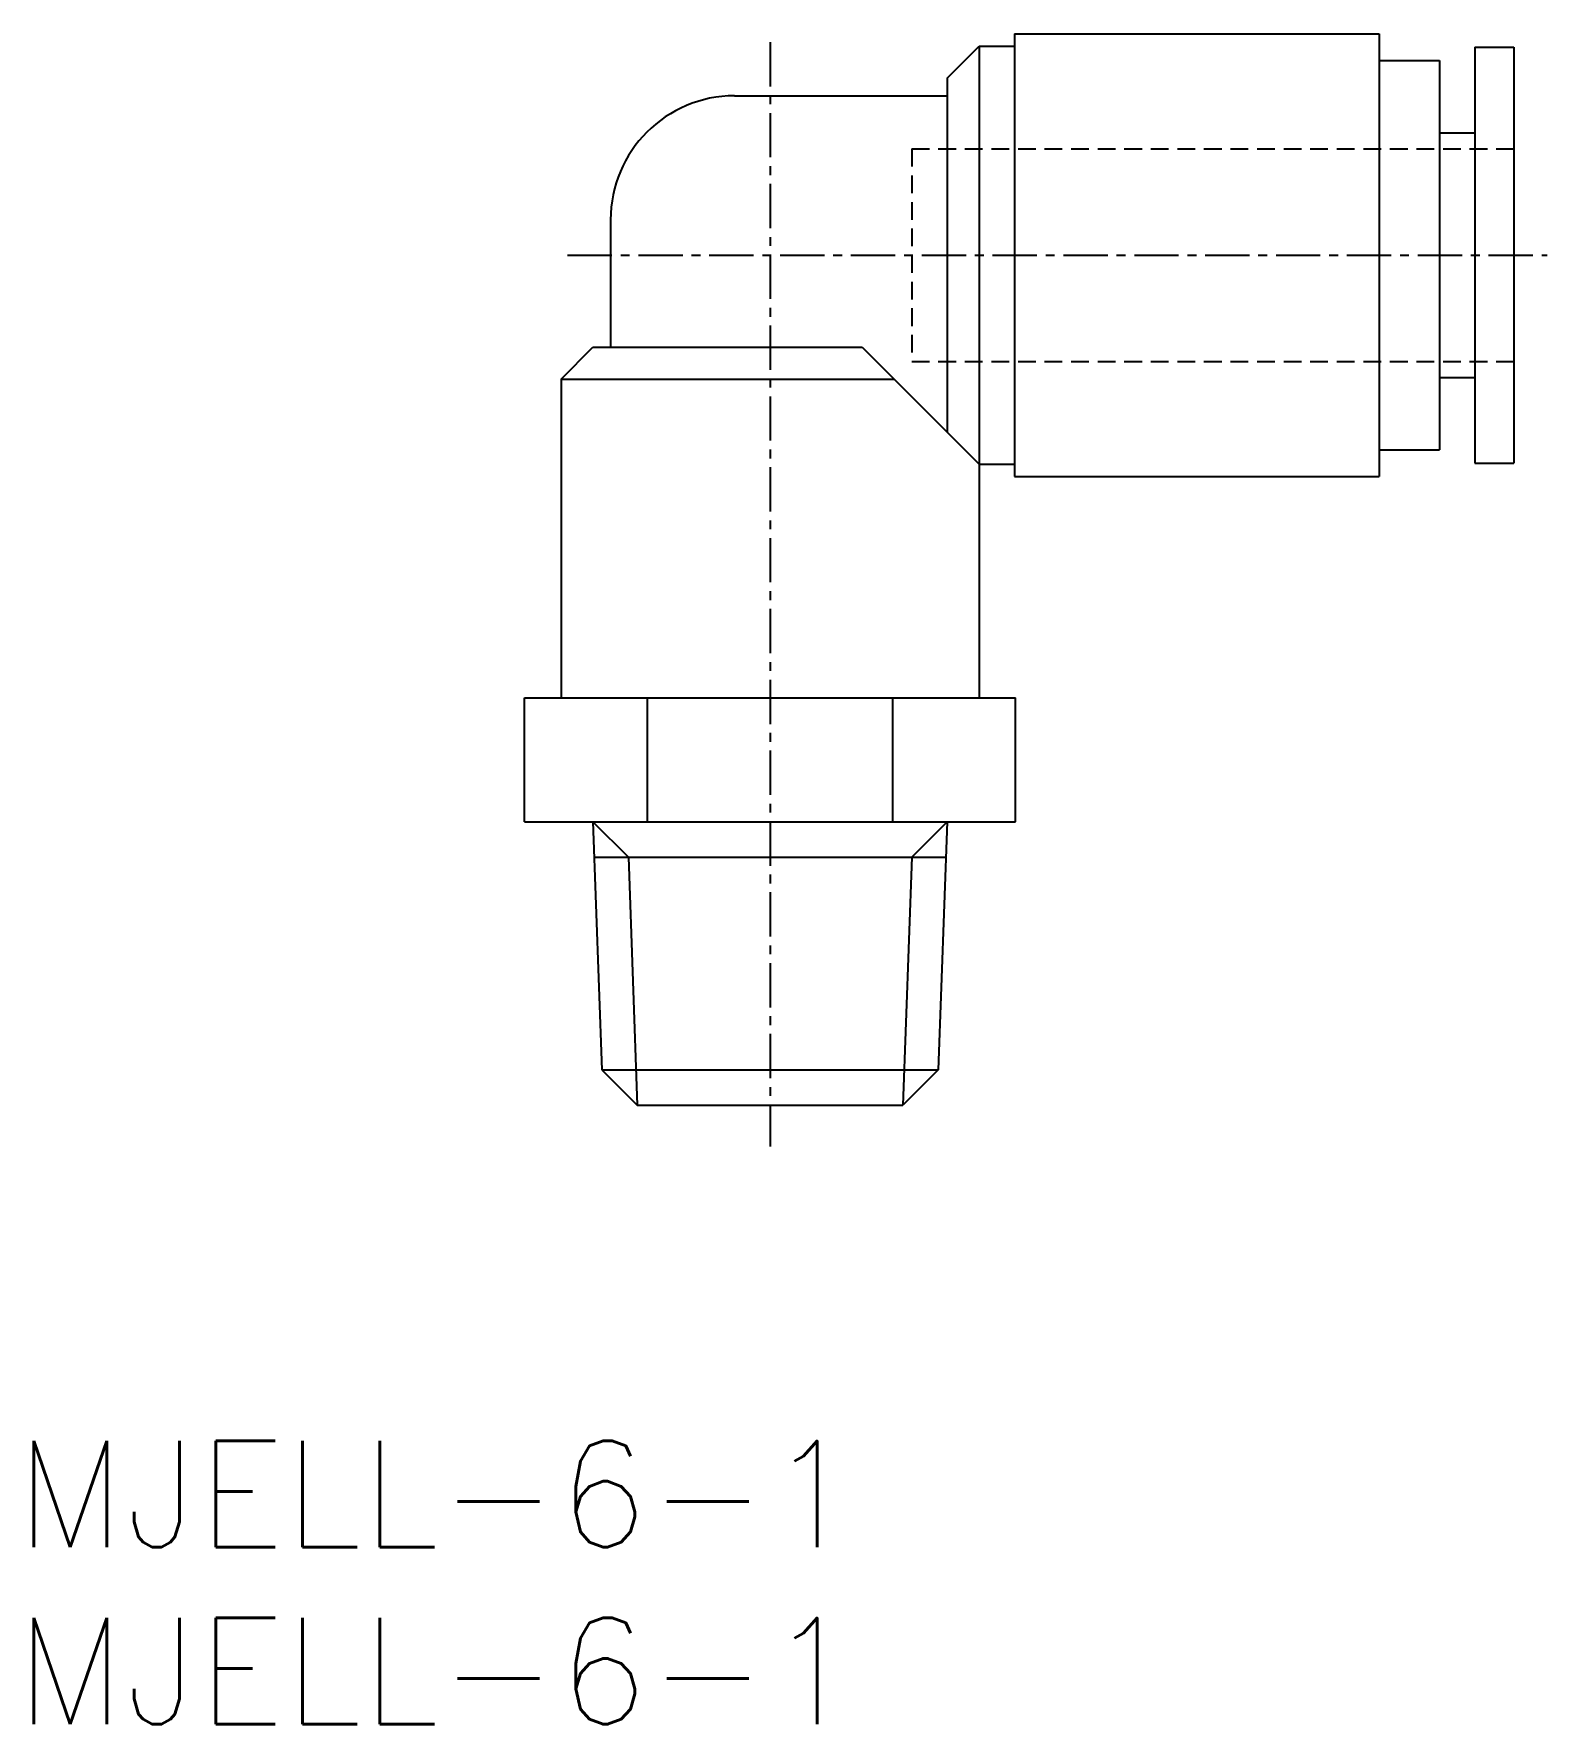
# Model space of a CAD drawing. Extents: x 0.5 to 43.2, y 0 to 47.7.
import ezdxf

# ---------------------------------------------------------------- set-up
doc = ezdxf.new("R2010")
doc.units = 0
doc.linetypes.add('CENTER', pattern=[2, 1.25, -0.25, 0.25, -0.25])
doc.linetypes.add('DASHED', pattern=[0.75, 0.5, -0.25])
doc.layers.get('0').update_dxf_attribs({"linetype": 'CONTINUOUS'})
doc.layers.add('CENTER', color=1, linetype='CENTER')
doc.styles.get("Standard").update_dxf_attribs({"font": 'txt.shx'})

# ---------------------------------------------------------------- blocks, each defined once
blk = doc.blocks.new('*U4')
at = {"color": 7, "linetype": 'CONTINUOUS'}
blk.add_text('MJELL-6-1', height=3, dxfattribs=at).set_placement((0, 5))
blk = doc.blocks.new('*U5')
at = {"color": 7, "linetype": 'CONTINUOUS'}
blk.add_text('MJELL-6-1', height=3, dxfattribs=at).set_placement((0, 0))

msp = doc.modelspace()

# ---------------------------------------------------------------- linework, layer by layer
at = {"color": 7, "linetype": 'CONTINUOUS'}
for p, q in [((28.199, 47.727), (28.199, 35.227)), ((28.199, 47.727), (38.499, 47.727)), ((38.499, 47.727), (38.499, 35.227)), ((26.299, 46.477), (27.199, 47.377)), ((27.199, 47.377), (28.199, 47.377)), ((41.199, 47.352), (42.299, 47.352)), ((41.199, 47.352), (41.199, 35.602)), ((42.299, 47.352), (42.299, 35.602)), ((38.499, 46.977), (40.199, 46.977)), ((40.199, 46.977), (40.199, 35.977)), ((26.299, 46.477), (26.299, 36.477)), ((20.299, 45.977), (26.299, 45.977)), ((40.199, 44.927), (41.199, 44.927)), ((16.799, 42.477), (16.799, 38.877)), ((15.399, 37.977), (16.299, 38.877)), ((16.299, 38.877), (23.899, 38.877)), ((23.899, 38.877), (27.199, 35.577)), ((15.399, 37.977), (24.799, 37.977)), ((15.399, 37.977), (15.399, 28.977)), ((40.199, 38.027), (41.199, 38.027)), ((38.499, 35.977), (40.199, 35.977)), ((27.199, 35.577), (28.199, 35.577)), ((41.199, 35.602), (42.299, 35.602)), ((28.199, 35.227), (38.499, 35.227)), ((14.371, 25.477), (14.371, 28.977)), ((14.371, 28.977), (28.227, 28.977)), ((17.835, 25.477), (17.835, 28.977)), ((24.763, 25.477), (24.763, 28.977)), ((28.227, 25.477), (28.227, 28.977)), ((14.371, 25.477), (28.227, 25.477)), ((16.299, 25.477), (16.549, 18.477)), ((26.299, 25.477), (26.049, 18.477)), ((16.335, 24.477), (26.263, 24.477)), ((16.549, 18.477), (17.549, 17.477)), ((16.549, 18.477), (26.049, 18.477)), ((26.049, 18.477), (25.049, 17.477)), ((17.549, 17.477), (25.049, 17.477))]:
    msp.add_line(p, q, dxfattribs=at)
at = {"color": 3, "linetype": 'CONTINUOUS'}
for p, q in [((27.199, 47.377), (27.199, 28.977)), ((16.299, 25.477), (17.299, 24.477)), ((26.299, 25.477), (25.299, 24.477)), ((17.299, 24.477), (17.549, 17.477)), ((25.299, 24.477), (25.049, 17.477))]:
    msp.add_line(p, q, dxfattribs=at)
at = {"color": 3, "linetype": 'DASHED'}
for p, q in [((25.299, 44.477), (42.299, 44.477)), ((25.299, 44.477), (25.299, 38.477)), ((25.299, 38.477), (42.299, 38.477))]:
    msp.add_line(p, q, dxfattribs=at)
at = {"color": 7, "linetype": 'CONTINUOUS'}
msp.add_arc((20.299, 42.477), 3.5, 90, 180, dxfattribs=at)
at = {"layer": 'CENTER', "color": 1, "linetype": 'CENTER'}
for p, q in [((21.299, 47.49), (21.299, 16.312)), ((15.583, 41.477), (43.238, 41.477))]:
    msp.add_line(p, q, dxfattribs=at)

# ---------------------------------------------------------------- block references
at = {"color": 7, "linetype": 'CONTINUOUS'}
for name in ['*U4', '*U5']:
    msp.add_blockref(name, (0, 0), dxfattribs=at)

doc.saveas('drawing.dxf')
